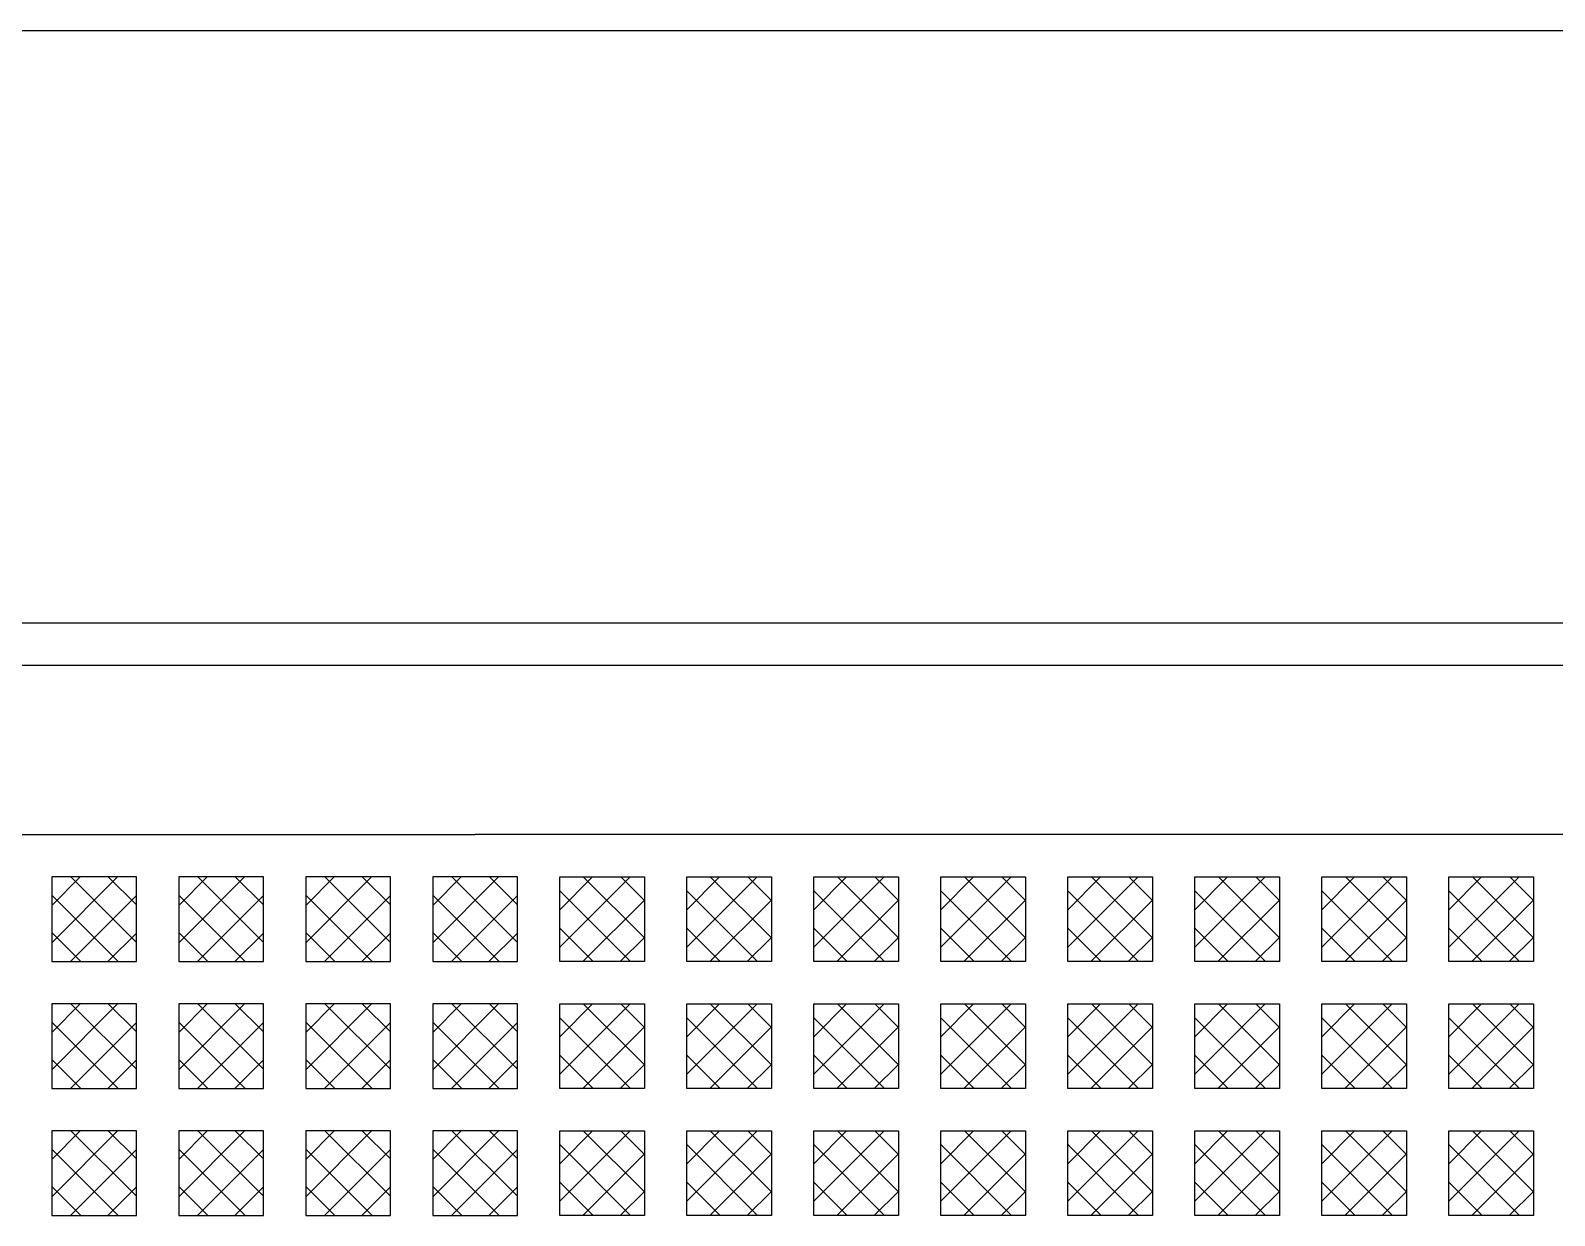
# Model space of a CAD drawing. Header units: millimetres. Extents: x -10022 to -9882, y 2919 to 3099.
# Drawn here: x -9952.56 to -9916.56, y 3071.02 to 3099.02 of the extents above; entities that cross this region are included whole.
import ezdxf

# ---------------------------------------------------------------- set-up
doc = ezdxf.new("R2010")
doc.units = ezdxf.units.MM
doc.header["$LTSCALE"] = 0.3
doc.linetypes.add('CENTER', pattern=[50.8, 31.75, -6.35, 6.35, -6.35])
for name, color, linetype in [('1', 1, 'Continuous'), ('5', 5, 'Continuous'), ('6', 6, 'CENTER')]:
    doc.layers.add(name, color=color, linetype=linetype)

# ---------------------------------------------------------------- blocks, each defined once
blk = doc.blocks.new('nap')
at = {"layer": '5'}
h = blk.add_hatch(dxfattribs=at)
h.set_pattern_fill('ANSI37', color=256, scale=5, style=0)
h.set_pattern_definition([(45, (-6387.2333, -32.8017), (-0.44194174, 0.44194174), []), (135, (-6387.2333, -32.8017), (-0.44194174, -0.44194174), [])])
h.paths.add_polyline_path([(37, 85), (35, 85), (35, 83), (37, 83)])
h = blk.add_hatch(dxfattribs=at)
h.set_pattern_fill('ANSI37', color=256, scale=5, style=0)
h.set_pattern_definition([(45, (-6384.2333, -32.8017), (-0.44194174, 0.44194174), []), (135, (-6384.2333, -32.8017), (-0.44194174, -0.44194174), [])])
h.paths.add_polyline_path([(40, 85), (38, 85), (38, 83), (40, 83)])
h = blk.add_hatch(dxfattribs=at)
h.set_pattern_fill('ANSI37', color=256, scale=5, style=0)
h.set_pattern_definition([(45, (-6381.2333, -32.8017), (-0.44194174, 0.44194174), []), (135, (-6381.2333, -32.8017), (-0.44194174, -0.44194174), [])])
h.paths.add_polyline_path([(43, 85), (41, 85), (41, 83), (43, 83)])
h = blk.add_hatch(dxfattribs=at)
h.set_pattern_fill('ANSI37', color=256, scale=5, style=0)
h.set_pattern_definition([(45, (-6378.2333, -32.8017), (-0.44194174, 0.44194174), []), (135, (-6378.2333, -32.8017), (-0.44194174, -0.44194174), [])])
h.paths.add_polyline_path([(46, 85), (44, 85), (44, 83), (46, 83)])
h = blk.add_hatch(dxfattribs=at)
h.set_pattern_fill('ANSI37', color=256, scale=5, style=0)
h.set_pattern_definition([(135, (6471.2333, -32.8017), (0.44194174, 0.44194174), []), (45, (6471.2333, -32.8017), (0.44194174, -0.44194174), [])])
h.paths.add_polyline_path([(47, 85), (49, 85), (49, 83), (47, 83)])
h = blk.add_hatch(dxfattribs=at)
h.set_pattern_fill('ANSI37', color=256, scale=5, style=0)
h.set_pattern_definition([(135, (6474.2333, -32.8017), (0.44194174, 0.44194174), []), (45, (6474.2333, -32.8017), (0.44194174, -0.44194174), [])])
h.paths.add_polyline_path([(50, 85), (52, 85), (52, 83), (50, 83)])
h = blk.add_hatch(dxfattribs=at)
h.set_pattern_fill('ANSI37', color=256, scale=5, style=0)
h.set_pattern_definition([(135, (6477.2333, -32.8017), (0.44194174, 0.44194174), []), (45, (6477.2333, -32.8017), (0.44194174, -0.44194174), [])])
h.paths.add_polyline_path([(53, 85), (55, 85), (55, 83), (53, 83)])
h = blk.add_hatch(dxfattribs=at)
h.set_pattern_fill('ANSI37', color=256, scale=5, style=0)
h.set_pattern_definition([(135, (6480.2333, -32.8017), (0.44194174, 0.44194174), []), (45, (6480.2333, -32.8017), (0.44194174, -0.44194174), [])])
h.paths.add_polyline_path([(56, 85), (58, 85), (58, 83), (56, 83)])
h = blk.add_hatch(dxfattribs=at)
h.set_pattern_fill('ANSI37', color=256, scale=5, style=0)
h.set_pattern_definition([(135, (6483.2333, -32.8017), (0.44194174, 0.44194174), []), (45, (6483.2333, -32.8017), (0.44194174, -0.44194174), [])])
h.paths.add_polyline_path([(59, 85), (61, 85), (61, 83), (59, 83)])
h = blk.add_hatch(dxfattribs=at)
h.set_pattern_fill('ANSI37', color=256, scale=5, style=0)
h.set_pattern_definition([(135, (6486.2333, -32.8017), (0.44194174, 0.44194174), []), (45, (6486.2333, -32.8017), (0.44194174, -0.44194174), [])])
h.paths.add_polyline_path([(62, 85), (64, 85), (64, 83), (62, 83)])
h = blk.add_hatch(dxfattribs=at)
h.set_pattern_fill('ANSI37', color=256, scale=5, style=0)
h.set_pattern_definition([(135, (6489.2333, -32.8017), (0.44194174, 0.44194174), []), (45, (6489.2333, -32.8017), (0.44194174, -0.44194174), [])])
h.paths.add_polyline_path([(65, 85), (67, 85), (67, 83), (65, 83)])
h = blk.add_hatch(dxfattribs=at)
h.set_pattern_fill('ANSI37', color=256, scale=5, style=0)
h.set_pattern_definition([(135, (6492.2333, -32.8017), (0.44194174, 0.44194174), []), (45, (6492.2333, -32.8017), (0.44194174, -0.44194174), [])])
h.paths.add_polyline_path([(68, 85), (70, 85), (70, 83), (68, 83)])
h = blk.add_hatch(dxfattribs=at)
h.set_pattern_fill('ANSI37', color=256, scale=5, style=0)
h.set_pattern_definition([(45, (-6387.2333, -35.8017), (-0.44194174, 0.44194174), []), (135, (-6387.2333, -35.8017), (-0.44194174, -0.44194174), [])])
h.paths.add_polyline_path([(37, 82), (35, 82), (35, 80), (37, 80)])
h = blk.add_hatch(dxfattribs=at)
h.set_pattern_fill('ANSI37', color=256, scale=5, style=0)
h.set_pattern_definition([(45, (-6384.2333, -35.8017), (-0.44194174, 0.44194174), []), (135, (-6384.2333, -35.8017), (-0.44194174, -0.44194174), [])])
h.paths.add_polyline_path([(40, 82), (38, 82), (38, 80), (40, 80)])
h = blk.add_hatch(dxfattribs=at)
h.set_pattern_fill('ANSI37', color=256, scale=5, style=0)
h.set_pattern_definition([(45, (-6381.2333, -35.8017), (-0.44194174, 0.44194174), []), (135, (-6381.2333, -35.8017), (-0.44194174, -0.44194174), [])])
h.paths.add_polyline_path([(43, 82), (41, 82), (41, 80), (43, 80)])
h = blk.add_hatch(dxfattribs=at)
h.set_pattern_fill('ANSI37', color=256, scale=5, style=0)
h.set_pattern_definition([(45, (-6378.2333, -35.8017), (-0.44194174, 0.44194174), []), (135, (-6378.2333, -35.8017), (-0.44194174, -0.44194174), [])])
h.paths.add_polyline_path([(46, 82), (44, 82), (44, 80), (46, 80)])
h = blk.add_hatch(dxfattribs=at)
h.set_pattern_fill('ANSI37', color=256, scale=5, style=0)
h.set_pattern_definition([(135, (6471.2333, -35.8017), (0.44194174, 0.44194174), []), (45, (6471.2333, -35.8017), (0.44194174, -0.44194174), [])])
h.paths.add_polyline_path([(47, 82), (49, 82), (49, 80), (47, 80)])
h = blk.add_hatch(dxfattribs=at)
h.set_pattern_fill('ANSI37', color=256, scale=5, style=0)
h.set_pattern_definition([(135, (6474.2333, -35.8017), (0.44194174, 0.44194174), []), (45, (6474.2333, -35.8017), (0.44194174, -0.44194174), [])])
h.paths.add_polyline_path([(50, 82), (52, 82), (52, 80), (50, 80)])
h = blk.add_hatch(dxfattribs=at)
h.set_pattern_fill('ANSI37', color=256, scale=5, style=0)
h.set_pattern_definition([(135, (6477.2333, -35.8017), (0.44194174, 0.44194174), []), (45, (6477.2333, -35.8017), (0.44194174, -0.44194174), [])])
h.paths.add_polyline_path([(53, 82), (55, 82), (55, 80), (53, 80)])
h = blk.add_hatch(dxfattribs=at)
h.set_pattern_fill('ANSI37', color=256, scale=5, style=0)
h.set_pattern_definition([(135, (6480.2333, -35.8017), (0.44194174, 0.44194174), []), (45, (6480.2333, -35.8017), (0.44194174, -0.44194174), [])])
h.paths.add_polyline_path([(56, 82), (58, 82), (58, 80), (56, 80)])
h = blk.add_hatch(dxfattribs=at)
h.set_pattern_fill('ANSI37', color=256, scale=5, style=0)
h.set_pattern_definition([(135, (6483.2333, -35.8017), (0.44194174, 0.44194174), []), (45, (6483.2333, -35.8017), (0.44194174, -0.44194174), [])])
h.paths.add_polyline_path([(59, 82), (61, 82), (61, 80), (59, 80)])
h = blk.add_hatch(dxfattribs=at)
h.set_pattern_fill('ANSI37', color=256, scale=5, style=0)
h.set_pattern_definition([(135, (6486.2333, -35.8017), (0.44194174, 0.44194174), []), (45, (6486.2333, -35.8017), (0.44194174, -0.44194174), [])])
h.paths.add_polyline_path([(62, 82), (64, 82), (64, 80), (62, 80)])
h = blk.add_hatch(dxfattribs=at)
h.set_pattern_fill('ANSI37', color=256, scale=5, style=0)
h.set_pattern_definition([(135, (6489.2333, -35.8017), (0.44194174, 0.44194174), []), (45, (6489.2333, -35.8017), (0.44194174, -0.44194174), [])])
h.paths.add_polyline_path([(65, 82), (67, 82), (67, 80), (65, 80)])
h = blk.add_hatch(dxfattribs=at)
h.set_pattern_fill('ANSI37', color=256, scale=5, style=0)
h.set_pattern_definition([(135, (6492.2333, -35.8017), (0.44194174, 0.44194174), []), (45, (6492.2333, -35.8017), (0.44194174, -0.44194174), [])])
h.paths.add_polyline_path([(68, 82), (70, 82), (70, 80), (68, 80)])
h = blk.add_hatch(dxfattribs=at)
h.set_pattern_fill('ANSI37', color=256, scale=5, style=0)
h.set_pattern_definition([(45, (-6387.2333, -38.8017), (-0.44194174, 0.44194174), []), (135, (-6387.2333, -38.8017), (-0.44194174, -0.44194174), [])])
h.paths.add_polyline_path([(37, 79), (35, 79), (35, 77), (37, 77)])
h = blk.add_hatch(dxfattribs=at)
h.set_pattern_fill('ANSI37', color=256, scale=5, style=0)
h.set_pattern_definition([(45, (-6384.2333, -38.8017), (-0.44194174, 0.44194174), []), (135, (-6384.2333, -38.8017), (-0.44194174, -0.44194174), [])])
h.paths.add_polyline_path([(40, 79), (38, 79), (38, 77), (40, 77)])
h = blk.add_hatch(dxfattribs=at)
h.set_pattern_fill('ANSI37', color=256, scale=5, style=0)
h.set_pattern_definition([(45, (-6381.2333, -38.8017), (-0.44194174, 0.44194174), []), (135, (-6381.2333, -38.8017), (-0.44194174, -0.44194174), [])])
h.paths.add_polyline_path([(43, 79), (41, 79), (41, 77), (43, 77)])
h = blk.add_hatch(dxfattribs=at)
h.set_pattern_fill('ANSI37', color=256, scale=5, style=0)
h.set_pattern_definition([(45, (-6378.2333, -38.8017), (-0.44194174, 0.44194174), []), (135, (-6378.2333, -38.8017), (-0.44194174, -0.44194174), [])])
h.paths.add_polyline_path([(46, 79), (44, 79), (44, 77), (46, 77)])
h = blk.add_hatch(dxfattribs=at)
h.set_pattern_fill('ANSI37', color=256, scale=5, style=0)
h.set_pattern_definition([(135, (6471.2333, -38.8017), (0.44194174, 0.44194174), []), (45, (6471.2333, -38.8017), (0.44194174, -0.44194174), [])])
h.paths.add_polyline_path([(47, 79), (49, 79), (49, 77), (47, 77)])
h = blk.add_hatch(dxfattribs=at)
h.set_pattern_fill('ANSI37', color=256, scale=5, style=0)
h.set_pattern_definition([(135, (6474.2333, -38.8017), (0.44194174, 0.44194174), []), (45, (6474.2333, -38.8017), (0.44194174, -0.44194174), [])])
h.paths.add_polyline_path([(50, 79), (52, 79), (52, 77), (50, 77)])
h = blk.add_hatch(dxfattribs=at)
h.set_pattern_fill('ANSI37', color=256, scale=5, style=0)
h.set_pattern_definition([(135, (6477.2333, -38.8017), (0.44194174, 0.44194174), []), (45, (6477.2333, -38.8017), (0.44194174, -0.44194174), [])])
h.paths.add_polyline_path([(53, 79), (55, 79), (55, 77), (53, 77)])
h = blk.add_hatch(dxfattribs=at)
h.set_pattern_fill('ANSI37', color=256, scale=5, style=0)
h.set_pattern_definition([(135, (6480.2333, -38.8017), (0.44194174, 0.44194174), []), (45, (6480.2333, -38.8017), (0.44194174, -0.44194174), [])])
h.paths.add_polyline_path([(56, 79), (58, 79), (58, 77), (56, 77)])
h = blk.add_hatch(dxfattribs=at)
h.set_pattern_fill('ANSI37', color=256, scale=5, style=0)
h.set_pattern_definition([(135, (6483.2333, -38.8017), (0.44194174, 0.44194174), []), (45, (6483.2333, -38.8017), (0.44194174, -0.44194174), [])])
h.paths.add_polyline_path([(59, 79), (61, 79), (61, 77), (59, 77)])
h = blk.add_hatch(dxfattribs=at)
h.set_pattern_fill('ANSI37', color=256, scale=5, style=0)
h.set_pattern_definition([(135, (6486.2333, -38.8017), (0.44194174, 0.44194174), []), (45, (6486.2333, -38.8017), (0.44194174, -0.44194174), [])])
h.paths.add_polyline_path([(62, 79), (64, 79), (64, 77), (62, 77)])
h = blk.add_hatch(dxfattribs=at)
h.set_pattern_fill('ANSI37', color=256, scale=5, style=0)
h.set_pattern_definition([(135, (6489.2333, -38.8017), (0.44194174, 0.44194174), []), (45, (6489.2333, -38.8017), (0.44194174, -0.44194174), [])])
h.paths.add_polyline_path([(65, 79), (67, 79), (67, 77), (65, 77)])
h = blk.add_hatch(dxfattribs=at)
h.set_pattern_fill('ANSI37', color=256, scale=5, style=0)
h.set_pattern_definition([(135, (6492.2333, -38.8017), (0.44194174, 0.44194174), []), (45, (6492.2333, -38.8017), (0.44194174, -0.44194174), [])])
h.paths.add_polyline_path([(68, 79), (70, 79), (70, 77), (68, 77)])
at = {"layer": '1'}
for p, q in [((0, 90), (90, 90)), ((4, 86), (45, 86)), ((86, 86), (45, 86))]:
    blk.add_line(p, q, dxfattribs=at)
at = {"layer": '6'}
for points in [[(35, 83), (37, 83), (37, 85), (35, 85)], [(38, 83), (40, 83), (40, 85), (38, 85)], [(41, 83), (43, 83), (43, 85), (41, 85)], [(44, 83), (46, 83), (46, 85), (44, 85)], [(49, 83), (47, 83), (47, 85), (49, 85)], [(52, 83), (50, 83), (50, 85), (52, 85)], [(55, 83), (53, 83), (53, 85), (55, 85)], [(58, 83), (56, 83), (56, 85), (58, 85)], [(61, 83), (59, 83), (59, 85), (61, 85)], [(64, 83), (62, 83), (62, 85), (64, 85)], [(67, 83), (65, 83), (65, 85), (67, 85)], [(70, 83), (68, 83), (68, 85), (70, 85)], [(35, 80), (37, 80), (37, 82), (35, 82)], [(38, 80), (40, 80), (40, 82), (38, 82)], [(41, 80), (43, 80), (43, 82), (41, 82)], [(44, 80), (46, 80), (46, 82), (44, 82)], [(49, 80), (47, 80), (47, 82), (49, 82)], [(52, 80), (50, 80), (50, 82), (52, 82)], [(55, 80), (53, 80), (53, 82), (55, 82)], [(58, 80), (56, 80), (56, 82), (58, 82)], [(61, 80), (59, 80), (59, 82), (61, 82)], [(64, 80), (62, 80), (62, 82), (64, 82)], [(67, 80), (65, 80), (65, 82), (67, 82)], [(70, 80), (68, 80), (68, 82), (70, 82)], [(35, 77), (37, 77), (37, 79), (35, 79)], [(38, 77), (40, 77), (40, 79), (38, 79)], [(41, 77), (43, 77), (43, 79), (41, 79)], [(44, 77), (46, 77), (46, 79), (44, 79)], [(49, 77), (47, 77), (47, 79), (49, 79)], [(52, 77), (50, 77), (50, 79), (52, 79)], [(55, 77), (53, 77), (53, 79), (55, 79)], [(58, 77), (56, 77), (56, 79), (58, 79)], [(61, 77), (59, 77), (59, 79), (61, 79)], [(64, 77), (62, 77), (62, 79), (64, 79)], [(67, 77), (65, 77), (65, 79), (67, 79)], [(70, 77), (68, 77), (68, 79), (70, 79)]]:
    blk.add_lwpolyline(points, close=True, dxfattribs=at)

msp = doc.modelspace()

# ---------------------------------------------------------------- linework, layer by layer
for p, q in [((-10022.057, 3099.02), (-9882.057, 3099.02)), ((-9988.057, 3085.02), (-9896.057, 3085.02))]:
    msp.add_line(p, q)

# ---------------------------------------------------------------- block references
msp.add_blockref('nap', (-9987.057, 2994.02))

doc.saveas('drawing.dxf')
